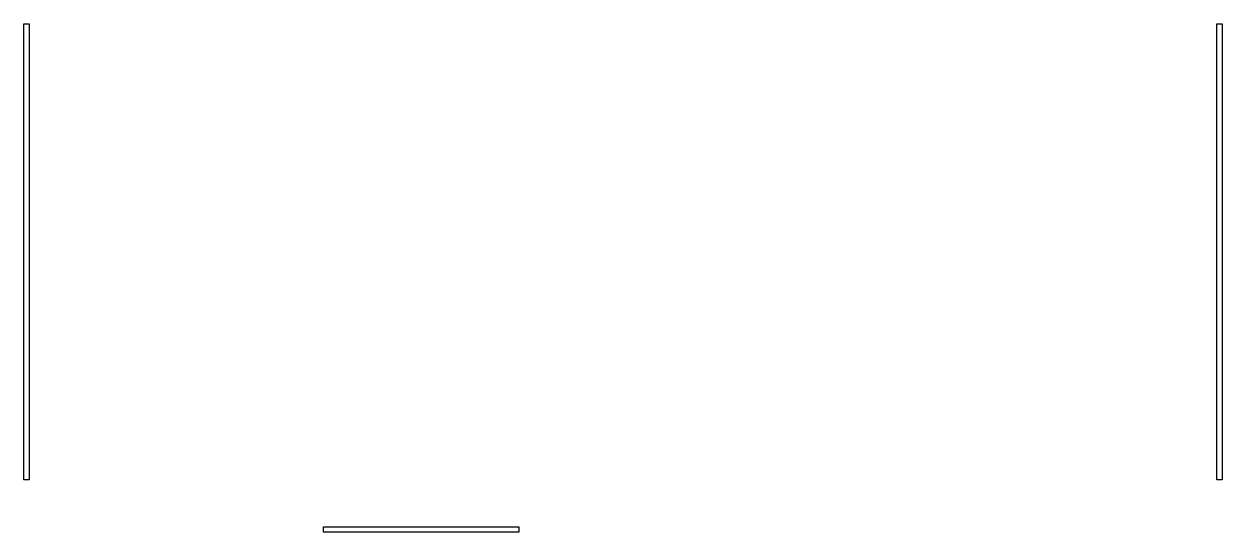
# Model space of a CAD drawing. Extents: x -0.57 to 1.73, y -2.35 to -1.38.
import ezdxf

# ---------------------------------------------------------------- set-up
doc = ezdxf.new("R2010")
doc.units = 0
doc.layers.add('Layer_1', color=7, linetype='CONTINUOUS')

msp = doc.modelspace()

# ---------------------------------------------------------------- linework, layer by layer
at = {"layer": 'Layer_1', "color": 7}
for points in [[(-0.575, -1.375), (-0.565, -1.375), (-0.565, -2.250001), (-0.575, -2.250001), (-0.575, -1.375)], [(1.715, -1.375), (1.725, -1.375), (1.725, -2.250001), (1.715, -2.250001), (1.715, -1.375)], [(0.375, -2.339997), (0.375, -2.349997), (0, -2.349997), (0, -2.339997), (0.375, -2.339997)]]:
    msp.add_lwpolyline(points, close=True, dxfattribs=at)

doc.saveas('drawing.dxf')
